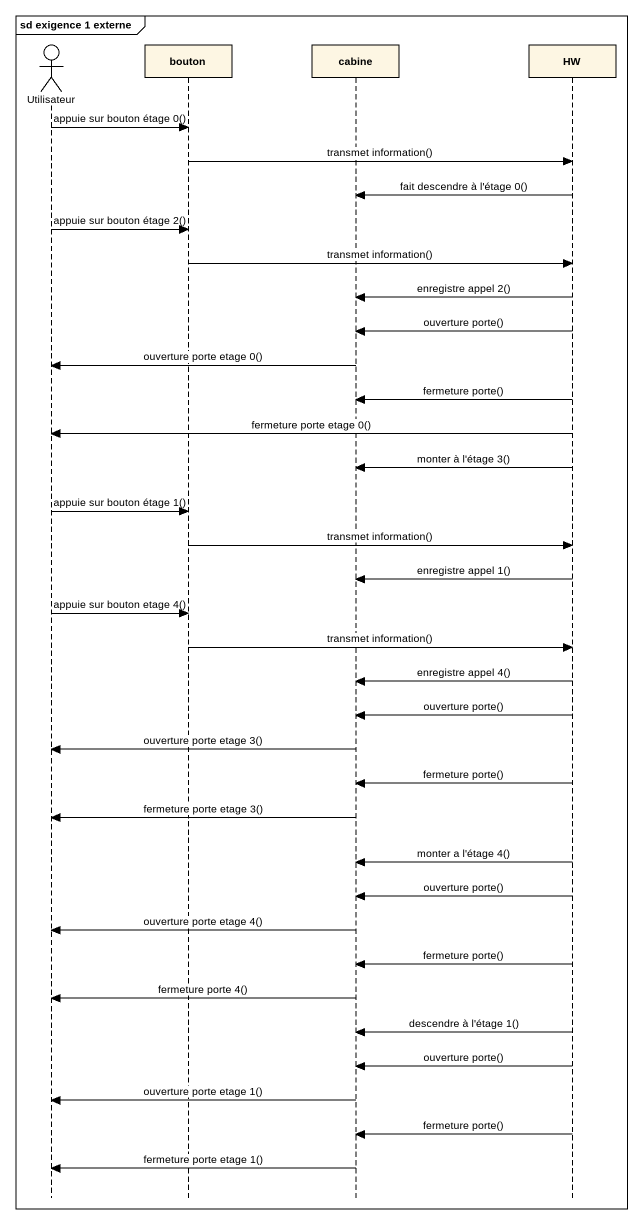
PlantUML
@startuml
mainframe sd exigence 1 externe
hide footbox
actor Utilisateur
participant bouton
participant cabine
participant HW

Utilisateur -> bouton : appuie sur bouton étage 0()
bouton -> HW : transmet information()
HW -> cabine : fait descendre à l'étage 0()
Utilisateur -> bouton : appuie sur bouton étage 2()
bouton -> HW : transmet information()
HW -> cabine : enregistre appel 2()
HW -> cabine : ouverture porte()
cabine -> Utilisateur : ouverture porte etage 0()
HW -> cabine : fermeture porte()
HW -> Utilisateur : fermeture porte etage 0()
HW -> cabine : monter à l'étage 3()
Utilisateur -> bouton : appuie sur bouton étage 1()
bouton -> HW : transmet information()
HW -> cabine : enregistre appel 1()
Utilisateur -> bouton : appuie sur bouton etage 4()
bouton -> HW : transmet information()
HW -> cabine : enregistre appel 4()
HW -> cabine : ouverture porte()
cabine -> Utilisateur : ouverture porte etage 3()
HW -> cabine : fermeture porte()
cabine -> Utilisateur : fermeture porte etage 3()
HW -> cabine : monter a l'étage 4()
HW -> cabine : ouverture porte()
cabine -> Utilisateur : ouverture porte etage 4()
HW -> cabine : fermeture porte()
cabine -> Utilisateur : fermeture porte 4()
HW -> cabine : descendre à l'étage 1()
HW -> cabine : ouverture porte()
cabine -> Utilisateur : ouverture porte etage 1()
HW -> cabine : fermeture porte()
cabine -> Utilisateur : fermeture porte etage 1()
@enduml
